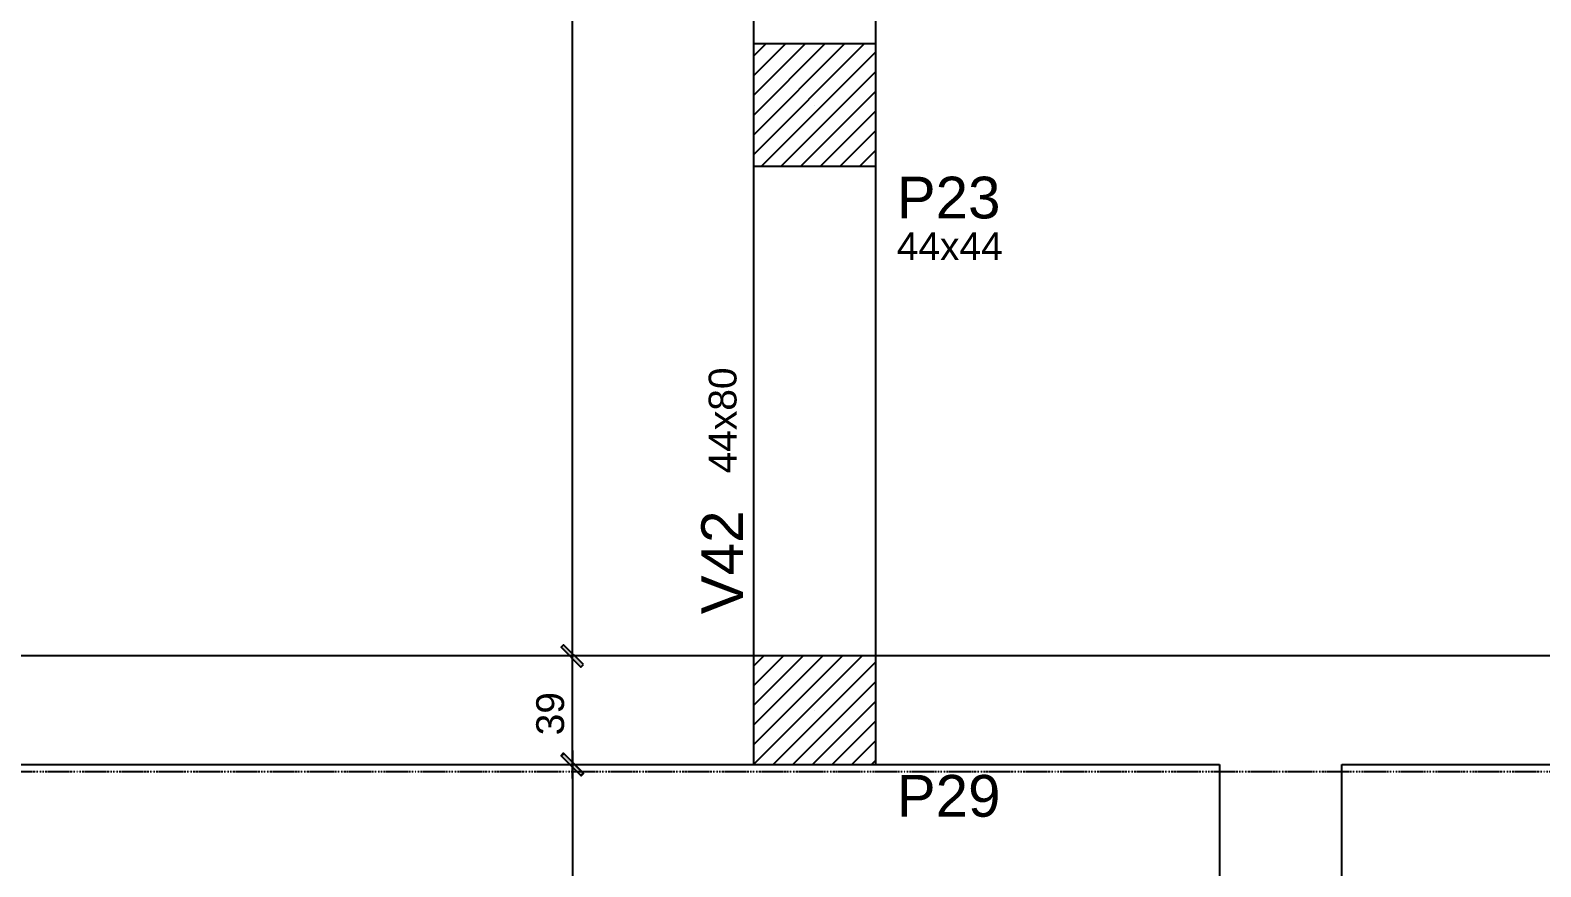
# Model space of a CAD drawing. Extents: x -1789 to 4156, y -3064 to 1391.
# Drawn here: x 127 to 669, y -324 to -24 of the extents above; entities that cross this region are included whole.
import ezdxf

# ---------------------------------------------------------------- set-up
doc = ezdxf.new("R2010")
doc.units = 0
doc.linetypes.add('ESTILO_TQS_0004', pattern=[1.09, 0.3, -0.15, 0.02, -0.15, 0.02, -0.15, 0.3])
for name, color, linetype in [('1', 1, 'CONTINUOUS'), ('2', 2, 'CONTINUOUS'), ('3', 3, 'CONTINUOUS'), ('4', 4, 'CONTINUOUS'), ('5', 5, 'CONTINUOUS')]:
    doc.layers.add(name, color=color, linetype=linetype)
doc.styles.add('TQS_ARIAL', font='arial.ttf')

msp = doc.modelspace()

# ---------------------------------------------------------------- linework, layer by layer
at = {"layer": '1', "linetype": 'Continuous'}
for p, q in [((321.42245, -253.7196), (321.42245, 397.2804)), ((408.5036, -50.7196), (408.5036, -50.7196)), ((321.42245, -292.7196), (321.42245, -243.7196)), ((408.5036, -268.2196), (408.5036, -268.2196)), ((321.42245, -282.7196), (321.42245, -418.7196))]:
    msp.add_line(p, q, dxfattribs=at)
for points in [[(325.40045, -251.81375), (318.2552, -244.66845), (317.3713, -245.55235), (324.5166, -252.69765), (325.40045, -251.81375)], [(325.40045, -251.81375), (318.2552, -244.66845), (317.3713, -245.55235), (324.5166, -252.69765), (325.40045, -251.81375)], [(325.40045, -290.81375), (318.2552, -283.66845), (317.3713, -284.55235), (324.5166, -291.69765), (325.40045, -290.81375)], [(317.4444, -284.62545), (324.5897, -291.77075), (325.47355, -290.88685), (318.3283, -283.74155), (317.4444, -284.62545)]]:
    msp.add_lwpolyline(points, dxfattribs=at)
for points in [[(325.40045, -251.81375), (318.2552, -244.66845), (317.3713, -245.55235)], [(325.40045, -251.81375), (318.2552, -244.66845), (317.3713, -245.55235)], [(325.40045, -251.81375), (317.3713, -245.55235), (324.5166, -252.69765)], [(325.40045, -251.81375), (317.3713, -245.55235), (324.5166, -252.69765)], [(325.40045, -251.81375), (324.5166, -252.69765), (325.40045, -251.81375)], [(325.40045, -251.81375), (324.5166, -252.69765), (325.40045, -251.81375)], [(325.40045, -290.81375), (318.2552, -283.66845), (317.3713, -284.55235)], [(325.40045, -290.81375), (317.3713, -284.55235), (324.5166, -291.69765)], [(317.4444, -284.62545), (325.47355, -290.88685), (318.3283, -283.74155)], [(317.4444, -284.62545), (318.3283, -283.74155), (317.4444, -284.62545)], [(317.4444, -284.62545), (324.5897, -291.77075), (325.47355, -290.88685)], [(325.40045, -290.81375), (324.5166, -291.69765), (325.40045, -290.81375)]]:
    msp.add_solid(points, dxfattribs=at)
at = {"layer": '2', "linetype": 'Continuous'}
for p, q in [((386.5036, -68.56575), (426.34975, -28.7196)), ((386.5036, -61.49465), (419.27865, -28.7196)), ((386.5036, -54.4236), (412.2076, -28.7196)), ((386.5036, -47.35255), (405.13655, -28.7196)), ((386.5036, -40.28145), (398.06545, -28.7196)), ((386.5036, -33.2104), (390.9944, -28.7196)), ((389.4208, -72.7196), (430.5036, -31.6368)), ((396.49185, -72.7196), (430.5036, -38.70785)), ((403.56295, -72.7196), (430.5036, -45.77895)), ((410.634, -72.7196), (430.5036, -52.85)), ((417.70505, -72.7196), (430.5036, -59.92105)), ((424.77615, -72.7196), (430.5036, -66.99215)), ((321.42245, -248.7196), (321.42245, -248.7196)), ((321.42245, -248.7196), (321.42245, -248.7196)), ((386.5036, -287.7196), (425.55285, -248.7196)), ((386.5036, -280.69775), (418.48175, -248.7196)), ((386.5036, -273.6267), (411.4107, -248.7196)), ((386.5036, -266.55565), (404.33965, -248.7196)), ((386.5036, -259.48455), (397.26855, -248.7196)), ((386.5036, -252.4135), (390.1975, -248.7196)), ((393.6239, -287.7196), (430.5036, -250.8399)), ((400.69495, -287.7196), (430.5036, -257.91095)), ((407.76605, -287.7196), (430.5036, -264.98205)), ((414.8371, -287.7196), (430.5036, -272.0531)), ((421.9082, -287.7196), (430.5036, -279.1242)), ((321.42245, -287.7196), (321.42245, -287.7196)), ((321.42245, -287.7196), (321.42245, -287.7196)), ((428.97925, -287.7196), (430.5036, -286.19525)), ((554.0036, -321.96965), (554.0036, -321.96965))]:
    msp.add_line(p, q, dxfattribs=at)
at = {"layer": '2', "linetype": 'ESTILO_TQS_0004'}
msp.add_line((-1212.36285, -290.2196), (1301.79225, -290.2196), dxfattribs=at)
at = {"layer": '3', "linetype": 'Continuous'}
for points in [[(386.5036, 153.7804), (386.5036, -28.7196)], [(430.5036, -28.7196), (430.5036, 153.7804)], [(386.5036, -72.7196), (386.5036, -248.7196)], [(430.5036, -248.7196), (430.5036, -72.7196)], [(386.5036, -248.7196), (70.5036, -248.7196)], [(576.0036, -248.7196), (430.5036, -248.7196)], [(746.5036, -248.7196), (576.0036, -248.7196)], [(70.5036, -287.7196), (386.5036, -287.7196)], [(430.5036, -287.7196), (554.0036, -287.7196)], [(554.0036, -287.7196), (554.0036, -356.2197)], [(598.0036, -287.7196), (746.5036, -287.7196)], [(598.0036, -356.2197), (598.0036, -287.7196)]]:
    msp.add_lwpolyline(points, dxfattribs=at)
at = {"layer": '5', "linetype": 'Continuous'}
for points in [[(386.5036, -72.7196), (430.5036, -72.7196), (430.5036, -28.7196), (386.5036, -28.7196), (386.5036, -72.7196)], [(386.5036, -287.7196), (430.5036, -287.7196), (430.5036, -248.7196), (386.5036, -248.7196), (386.5036, -287.7196)]]:
    msp.add_lwpolyline(points, dxfattribs=at)

# ---------------------------------------------------------------- texts
at = {"layer": '2', "linetype": 'Continuous', "style": 'TQS_ARIAL'}
msp.add_text('44x44', height=10, dxfattribs=at).set_placement((438.0036, -106.4696))
for s, p in [('44x80', (380.4105, -183.09425)), ('39', (318.42245, -277.2196))]:
    msp.add_text(s, height=10, rotation=90, dxfattribs=at).set_placement(p)
at = {"layer": '4', "linetype": 'Continuous', "style": 'TQS_ARIAL'}
for s, p in [('P23', (438.0036, -91.4696)), ('P29', (438.0036, -306.4696))]:
    msp.add_text(s, height=15, dxfattribs=at).set_placement(p)
msp.add_text('V42', height=15, rotation=90, dxfattribs=at).set_placement((382.7536, -233.7196))

doc.saveas('drawing.dxf')
